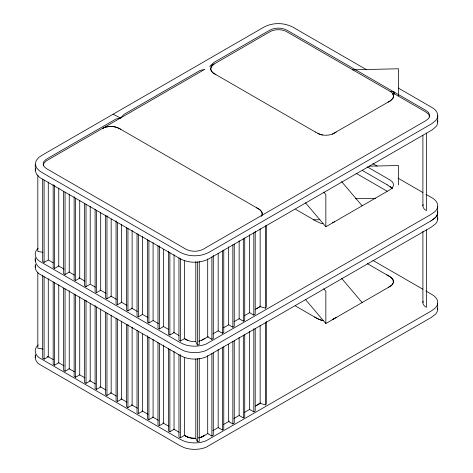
<?xml version="1.0" encoding="UTF-8"?>
<svg xmlns="http://www.w3.org/2000/svg" width="473" height="473" viewBox="0 0 473 473"><rect width="100%" height="100%" fill="white"/><g stroke="black" fill="none" stroke-linecap="round" stroke-linejoin="round"><path stroke-width="0.71" d="M35.268 267.505L35.274 264.277M437.667 211.443A19.771 11.417 0 0 1 435.592 217.403L431.181 220.767L206.187 350.458A19.748 11.399 0 0 1 184.239 350.931L179.994 348.932L42.535 269.569C38.035 267.476 34.369 263.029 35.274 257.826M35.268 357.789L35.274 354.561M437.714 122.117L437.732 115.566M43.469 165.568L43.617 163.581L46.271 160.873L100.14 129.756C106.224 125.611 114.714 125.369 120.905 129.413M35.268 261.055L35.658 259.033M437.614 120.84A19.724 11.387 0 0 1 436.124 126.486L432.251 129.833L428.13 132.245L210.526 257.88C200.777 263.851 187.71 263.668 178.073 257.537L39.762 177.535L36.581 174.377L35.286 170.676L35.286 164.226L36.238 160.489L39.076 157.178L42.937 154.718L263.922 27.132C273.696 21.9 286.2 22.568 295.442 28.652L366.705 69.791M35.286 170.676L35.759 168.808M332.241 134.172L390.042 101.033L392.75 98.609L393.536 96.244L392.779 93.79L393.938 91.963L390.071 91.342M266.323 225.52L266.323 307.154L265.436 308.171L260.144 306.634L260.588 306.126M266.323 321.522L266.323 403.889L265.436 404.906L260.144 403.368L260.588 402.86M261.167 216.09L262.107 215.038L261.977 212.33L259.795 209.681L256.455 207.671M315.396 132.068L215.901 74.622L212.998 72.83L211.354 71.033L210.704 69.105L211.313 66.575L214.145 63.938L209.699 66.504L213.885 62.477L268.954 30.68C274.328 27.446 281.305 27.328 286.875 30.154L425.239 110.038L428.556 112.497L429.839 115.507L428.609 118.498L425.464 120.887L205.412 247.935C198.849 252.517 189.708 252.28 183.246 247.627L46.23 168.477L43.983 166.395L43.161 164.096L43.77 161.784L45.727 159.661L48.985 157.68L116.009 118.983L120.532 117.984L124.168 114.271L200.014 70.483L204.862 69.295L102.446 128.425A11.86 6.847 0 0 1 116.618 127.296L119.693 128.709L258.613 208.912A11.86 6.847 0 0 1 261.616 216.131M430.897 220.932L435.284 217.757A19.765 11.411 0 0 0 437.708 211.91M260.115 306.474L255.461 309.324M257.921 404.64L260.115 403.209M388.481 287.342L391.561 285.367L393.394 282.647L392.968 279.513L390.184 276.823L386.813 274.872M256.727 308.591L259.689 306.823M256.727 405.326L259.689 403.558M388.108 102.15L390.846 100.518L392.98 98.254A11.89 6.864 0 0 0 390.266 91.472L286.047 31.324A11.931 6.888 0 0 0 274.801 30.012L271.283 31.058L268.41 32.607L213.116 64.624L211.26 66.658L210.686 68.94L211.443 71.175L213.353 73.102L215.901 74.622M42.694 179.232L42.694 261.599L44.09 262.409L48.281 259.99L48.281 182.034M53.177 184.553L53.177 267.653L54.572 268.457L58.758 266.039L58.758 188.088M63.654 191.334L63.654 273.701L65.055 274.511L69.241 272.093L69.241 194.137M74.137 196.656L74.137 279.756L75.532 280.56L79.724 278.142L79.724 200.191M84.62 203.437L84.62 285.804L86.015 286.608L90.207 284.19L90.207 206.24M95.103 209.492L95.103 291.859L96.498 292.663L100.684 290.245L100.684 212.288M105.58 215.54L105.58 297.907L106.981 298.711L111.167 296.293L111.167 219.076M116.062 220.856L116.062 303.962L117.458 304.766L121.65 302.348L121.65 224.391M42.694 275.233L42.694 358.333L44.09 359.143L48.281 356.725L48.281 278.768M126.545 227.643L126.545 310.01L127.941 310.814L132.127 308.396L132.127 230.446M53.177 282.02L53.177 364.387L54.572 365.191L58.758 362.773L58.758 284.823M137.028 233.697L137.028 316.065L138.423 316.869L142.609 314.45L142.609 236.494M63.654 288.069L63.654 370.436L65.055 371.246L69.241 368.828L69.241 290.871M147.505 239.746L147.505 322.113L148.906 322.917L153.092 320.499L153.092 242.548M305.398 202.698L325.844 226.774L389.711 189.898L392.129 188.088L393.37 185.96L393.376 183.784L392.294 181.821L390.113 180.042L367.273 166.857M74.137 294.123L74.137 376.49L75.532 377.294L79.724 374.876L79.724 296.926M157.988 245.8L157.988 328.167L159.383 328.971L163.575 326.553L163.575 249.336M84.62 300.172L84.62 382.539L86.015 383.343L90.207 380.925L90.207 303.707M168.471 251.116L168.471 334.216L169.866 335.02L174.052 332.602L174.052 254.651M95.103 305.487L95.103 388.593L96.498 389.397L100.684 386.979L100.684 309.023M178.954 257.903L178.954 340.27L180.349 341.074L184.535 338.656L184.535 260.7M208.262 336.575L201.74 340.235M212.868 333.914L218.195 330.84M223.451 327.807L228.707 324.768M234.04 321.693L239.474 318.554M244.364 315.733L249.785 312.6M105.58 312.275L105.58 394.642L106.981 395.446L111.167 393.028L111.167 315.077M207.7 258.944L207.7 336.9L211.886 339.318L213.282 338.514L213.282 255.408M218.177 253.629L218.177 330.846L222.369 333.264L223.764 332.46L223.764 250.093M228.66 246.841L228.66 324.797L232.852 327.215L234.247 326.411L234.247 244.044M239.143 240.792L239.143 318.743L243.329 321.161L244.724 320.357L244.724 237.99M249.626 234.738L249.626 312.694L253.812 315.113L255.207 314.309L255.207 231.202M116.062 318.329L116.062 400.696L117.458 401.5L121.65 399.082L121.65 321.126M126.545 324.377L126.545 406.745L127.941 407.549L132.127 405.13L132.127 327.18M137.028 330.432L137.028 412.799L138.423 413.603L142.609 411.185L142.609 333.968M147.505 335.747L147.505 418.847L148.906 419.652L153.092 417.233L153.092 339.283M305.398 299.433L325.844 323.508L389.711 286.632L392.129 284.823L393.37 282.694L393.376 280.519L392.294 278.556L390.113 276.776L367.273 263.591M157.988 342.535L157.988 424.902L159.383 425.706L163.575 423.288L163.575 345.331M168.471 348.583L168.471 430.95L169.866 431.754L174.052 429.336L174.052 351.386M178.954 354.638L178.954 437.005L180.349 437.809L184.535 435.391L184.535 357.434M208.037 433.434L201.74 436.969M212.868 430.649L218.833 427.208M223.25 424.653L229.293 421.165M233.828 418.552L239.669 415.176M244.346 412.474L249.785 409.334M255.461 406.059L258.69 404.196A11.843 6.841 0 0 0 259.943 403.368M207.7 355.678L207.7 433.635L211.886 436.053L213.282 435.249L213.282 352.882M218.177 349.63L218.177 427.58L222.369 429.998L223.764 429.194L223.764 346.827M228.66 344.314L228.66 421.532L232.852 423.95L234.247 423.146L234.247 340.779M239.143 337.527L239.143 415.477L243.329 417.896L244.724 417.091L244.724 334.724M249.626 331.472L249.626 409.429L253.812 411.847L255.207 411.043L255.207 328.676M336.25 132.091L333.542 133.617A11.866 6.853 0 0 1 320.854 134.622M336.54 317.33L333.376 319.074A11.671 6.74 0 0 1 332.194 319.582M204.886 338.526L201.882 340.176A11.86 6.847 0 0 1 198.601 341.222M204.886 435.261L201.882 436.91A11.86 6.847 0 0 1 198.601 437.957M204.632 435.408L200.723 437.371L198.601 437.779M195.792 261.534L195.792 341.689L197.342 344.988L199.251 344.693L199.251 261.593M195.792 359.001L195.792 438.424L197.342 441.723L199.251 441.427L199.251 358.327M352.403 69.838L398.449 68.774L398.449 95.806M369.378 166.177L398.449 165.509L398.449 185.02M355.318 198.749L375.58 198.282M313.232 219.839L319.896 219.685M195.769 438.329L190.773 437.992L187.296 436.904L184.612 435.432M392.779 93.79L394.565 93.944L425.02 111.522L428.432 113.969L429.833 117.097M42.824 252.275L37.822 251.494L37.822 175.01M42.824 349.009L37.822 348.229L37.822 272.483M322.604 134.994L320.079 134.403L315.255 131.985M317.791 133.433L320.854 134.622M113.088 114.218L120.532 117.984M184.996 338.922L188 340.471M184.996 435.657L188 437.206M314.527 316.969L318.146 318.997A11.671 6.74 0 0 0 323.136 320.487M184.174 338.449L186.533 339.785A11.86 6.847 0 0 0 195.639 341.595M184.174 435.184L186.533 436.52M398.284 88.025L432.151 107.602A19.712 11.382 0 0 1 436.13 120.03L432.145 123.459L427.953 125.901L210.532 251.429C200.777 257.401 187.704 257.217 178.067 251.08L43.646 173.479L39.762 171.084L36.581 167.927L35.286 164.226M372.86 163.634L377.229 166.153M397.964 178.126L422.88 192.511M425.889 194.249L432.511 198.104A19.765 11.411 0 0 1 435.29 211.307L430.897 214.488L206.187 344.007A19.748 11.399 0 0 1 184.239 344.48L179.994 342.482L39.023 260.883A19.748 11.399 0 0 1 38.201 248.183M362.283 170.422L387.162 184.789M356.039 173.272L387.162 191.234M295.625 209.326L316.366 221.299L320.747 223.262A11.843 6.841 0 0 0 323.071 223.741M372.86 260.369L422.88 289.245M425.889 290.984L432.511 294.839A19.765 11.411 0 0 1 435.29 308.041L430.897 311.222L206.187 440.741A19.748 11.399 0 0 1 184.239 441.214L179.994 439.216L39.023 357.618A19.748 11.399 0 0 1 38.201 344.918M295.306 305.877L316.366 318.033L320.747 319.996A11.843 6.841 0 0 0 323.071 320.475M48.512 260.12L53.313 262.893M58.569 265.932L64.103 269.125M68.993 271.945L74.427 275.085M79.021 277.734L84.862 281.11M90.704 284.48L95.375 287.176M100.501 290.138L105.934 293.278M110.824 296.098L116.405 299.32M121.082 302.022L126.924 305.392M131.47 308.018L137.448 311.465M142.113 314.161L147.954 317.537M153.199 320.564L158.473 323.609M163.144 326.305L168.412 329.344M173.295 332.164L178.918 335.41M53.313 359.628L47.477 356.258L48.636 356.926M58.132 362.407L64.103 365.86M68.993 368.68L74.427 371.819M79.494 374.74L84.862 377.844M89.533 380.54L95.375 383.91M100.051 386.612L105.934 390.012M110.564 392.685L116.405 396.055M121.082 398.757L126.924 402.127M131.47 404.752L137.448 408.199M142.113 410.895L148.067 414.33M152.631 416.967L158.473 420.343M162.972 422.939L168.412 426.078M173.662 429.112L179.261 432.346M387.156 184.783L392.312 188.289M390.113 186.492L392.294 188.272M341.654 181.679L362.147 205.814M323.792 192.115L325.844 194.527L325.844 226.774M341.654 278.414L362.147 302.549M323.792 288.849L325.844 291.262L325.844 323.508M393.938 91.963L394.565 93.944M437.691 212.82L437.643 206.831M437.691 219.271L437.643 213.282M437.691 309.555L437.643 303.565M426.374 133.102L426.374 210.651A11.849 6.841 0 0 1 423.122 204.496M426.374 229.837L426.374 307.385A11.849 6.841 0 0 1 423.122 301.23M422.903 135.319L422.903 205.885M422.903 231.356L422.903 302.619M265.436 225.804L265.436 308.171M265.436 322.539L265.436 404.906M260.144 228.684L260.144 306.634M260.144 325.418L260.144 403.368M253.812 232.746L253.812 315.113M253.812 328.747L253.812 411.847M243.329 238.8L243.329 321.161M243.329 335.534L243.329 417.896M232.852 244.848L232.852 327.215M232.852 341.583L232.852 423.95M222.369 250.903L222.369 333.264M222.369 347.637L222.369 429.998M211.886 256.951L211.886 339.318M211.886 353.686L211.886 436.053M197.342 261.888L197.342 344.988M197.342 358.623L197.342 441.723M180.349 258.707L180.349 341.074M180.349 354.709L180.349 437.809M169.866 252.659L169.866 335.02M169.866 349.393L169.866 431.754M159.383 245.871L159.383 328.971M159.383 343.339L159.383 425.706M148.906 240.556L148.906 322.917M148.906 337.29L148.906 419.652M138.423 234.502L138.423 316.869M138.423 331.236L138.423 413.603M127.941 228.453L127.941 310.814M127.941 324.448L127.941 407.549M117.458 222.399L117.458 304.766M117.458 319.133L117.458 401.5M106.981 215.611L106.981 298.711M106.981 313.085L106.981 395.446M96.498 210.296L96.498 292.663M96.498 307.03L96.498 389.397M86.015 204.247L86.015 286.608M86.015 300.243L86.015 383.343M75.532 198.193L75.532 280.56M75.532 294.927L75.532 377.294M65.055 192.144L65.055 274.511M65.055 288.879L65.055 371.246M54.572 185.357L54.572 268.457M54.572 282.824L54.572 365.191M44.09 180.042L44.09 262.409M44.09 276.776L44.09 359.143M195.639 438.329A11.86 6.847 0 0 1 186.533 436.532M35.451 355.749A19.748 11.399 0 0 0 39.028 364.068L179.994 445.667L184.239 447.665A19.748 11.399 0 0 0 206.181 447.186L431.181 317.501L435.592 314.137A19.771 11.417 0 0 0 437.667 308.177M334.659 318.412A12.014 6.935 0 0 1 332.495 319.488M35.451 265.465A19.748 11.399 0 0 0 39.028 273.778L179.994 355.383L184.239 357.381A19.748 11.399 0 0 0 206.181 356.902L431.181 227.217L435.592 223.853A19.771 11.417 0 0 0 437.667 217.893M334.659 221.677A12.014 6.935 0 0 1 332.495 222.753"/></g></svg>
